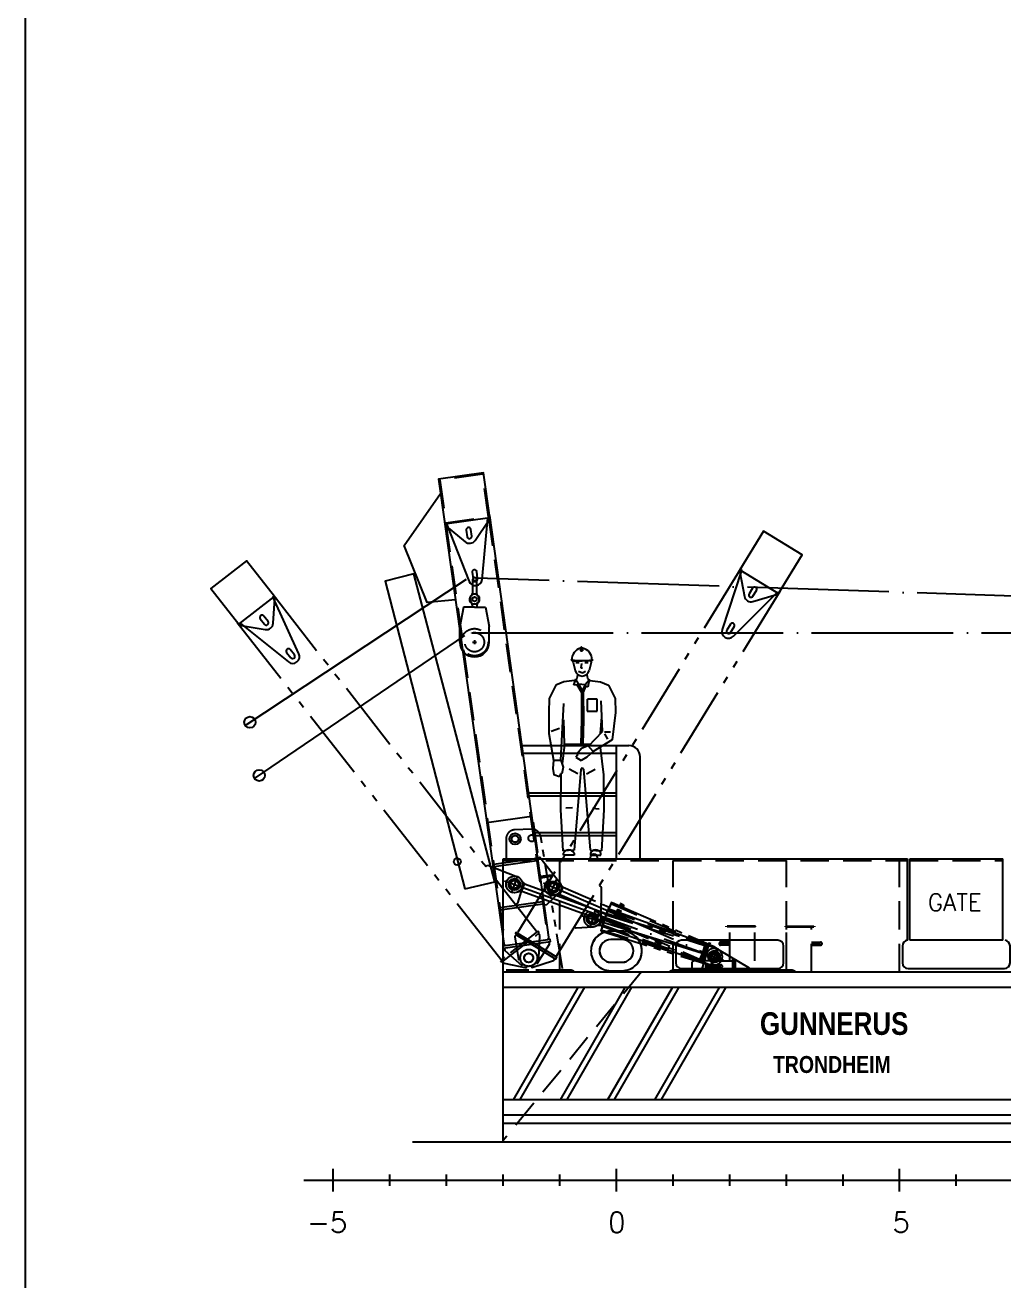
# Model space of a CAD drawing. Extents: x 1551 to 113148, y -1700 to 77018.
# Drawn here: x 3115 to 11755, y 54841 to 65929 of the extents above; entities that cross this region are included whole.
import ezdxf

# ---------------------------------------------------------------- set-up
doc = ezdxf.new("R2010")
doc.units = 0
doc.header["$LTSCALE"] = 500
doc.header["$MEASUREMENT"] = 0
for name, pattern in [('CENTER', [3, 2.5, -0.25, 0, -0.25]), ('DASHED', [0.75, 0.5, -0.25]), ('PHANTOM', [2.1, 1.25, -0.2, 0.125, -0.2, 0.125, -0.2]), ('PHANTOM2', [1.25, 0.625, -0.125, 0.125, -0.125, 0.125, -0.125])]:
    doc.linetypes.add(name, pattern=pattern)
doc.layers.get('0').update_dxf_attribs({"linetype": 'CONTINUOUS'})
doc.layers.add('S0CO1', color=7, linetype='CONTINUOUS')
doc.layers.add('S0TX2', color=7, linetype='CONTINUOUS')
doc.styles.add('18', font='romans', dxfattribs={"height": 180})
doc.styles.add('ROMANS', font='romans', dxfattribs={"height": 100})
doc.dimstyles.get("Standard").update_dxf_attribs({"dimtxt": 2, "dimasz": 2.5, "dimexe": 1, "dimexo": 1, "dimgap": 1, "dimtad": 1, "dimdsep": 46, "dimtxsty": 'ROMANS', "dimcen": 0, "dimclrd": 1, "dimclre": 1, "dimclrt": 2, "dimadec": 0, "dimazin": 0, "dimtfac": 1, "dimtmove": 2, "dimatfit": 3, "dimfxl": 1, "dimtvp": 100, "dimtolj": 1, "dimarcsym": 0})

# ---------------------------------------------------------------- blocks, each defined once
blk = doc.blocks.new('KLYSS300X200')
for points in [[(-50, -175), (50, -175, 0.414214), (225, 0, 0.414214), (50, 175), (-50, 175, 0.414214), (-225, 0, 0.414214)], [(-50, -100), (50, -100, 0.414214), (150, 0), (150, 0, 0.414214), (50, 100), (-50, 100, 0.414214), (-150, 0), (-150, 0, 0.414214)]]:
    blk.add_lwpolyline(points, format="xyb", close=True)
blk = doc.blocks.new('Man')
for p, q in [((17, 1065), (11, 1060)), ((11, 1060), (11, 1034)), ((11, 1034), (28, 1034)), ((20, 1065), (17, 1065)), ((20, 1065), (23, 1065)), ((23, 1065), (28, 1060)), ((28, 1060), (28, 1034)), ((-73, 957), (-72, 952)), ((-72, 952), (-47, 944)), ((-72, 952), (-67, 952)), ((-55, 931), (-37, 859)), ((-47, 944), (24, 941)), ((-32, 930), (-2, 930)), ((20, 922), (14, 882)), ((92, 944), (22, 941)), ((49, 930), (79, 930)), ((105, 931), (86, 859)), ((117, 952), (92, 944)), ((117, 952), (112, 952)), ((119, 957), (117, 952)), ((-48, 730), (-30, 784)), ((-22, 790), (-44, 772)), ((-7, 741), (-30, 784)), ((-15, 825), (-22, 790)), ((-7, 852), (27, 838)), ((14, 882), (27, 884)), ((27, 838), (54, 852)), ((50, 737), (86, 778)), ((65, 825), (71, 790)), ((71, 790), (94, 772)), ((86, 778), (76, 713)), ((-208, 731), (-265, 611)), ((-137, 758), (-208, 731)), ((-44, 772), (-137, 758)), ((-20, 734), (-48, 730)), ((18, 668), (-20, 734)), ((-7, 741), (24, 681)), ((-7, 741), (50, 737)), ((50, 737), (18, 668)), ((18, 668), (20, 424)), ((56, 723), (31, 662)), ((34, 668), (36, 424)), ((76, 713), (56, 723)), ((94, 772), (187, 758)), ((187, 758), (258, 731)), ((258, 731), (315, 611)), ((-265, 611), (-269, 489)), ((-148, 352), (-138, 569)), ((68, 605), (68, 499)), ((156, 605), (72, 605)), ((156, 499), (156, 605)), ((203, 320), (192, 592)), ((315, 611), (319, 489)), ((-269, 489), (-270, 302)), ((68, 499), (156, 499)), ((187, 304), (199, 449)), ((319, 489), (289, 246)), ((-249, 323), (-174, 350)), ((-162, 68), (-148, 352)), ((-130, 207), (-136, 425)), ((20, 424), (14, 209)), ((36, 424), (31, 208)), ((-270, 302), (-229, 69)), ((81, 192), (203, 320)), ((289, 246), (121, 143)), ((222, 319), (276, 318)), ((222, 301), (248, 253)), ((-130, 207), (-152, 34)), ((-130, 207), (95, 207)), ((95, 207), (-130, 207)), ((-13, 116), (-30, 93)), ((20, 171), (-20, 124)), ((-20, 124), (-13, 116)), ((78, 195), (20, 171)), ((121, 143), (66, 93)), ((121, 143), (78, 195)), ((183, 180), (212, -62)), ((-229, 69), (-233, -5)), ((-229, 69), (-162, 68)), ((-162, 68), (-144, 7)), ((-144, 7), (-156, -53)), ((-30, 93), (15, 64)), ((13, -14), (25, 4)), ((66, 93), (15, 64)), ((25, 4), (36, -12)), ((-233, -5), (-224, -63)), ((-174, -81), (-224, -63)), ((-166, -53), (-174, -81)), ((-156, -53), (-166, -53)), ((-162, -62), (-166, -372)), ((-162, -53), (-162, -62)), ((-13, -54), (-91, -11)), ((13, -14), (-47, -726)), ((36, -12), (96, -726)), ((62, -54), (141, -11)), ((212, -62), (215, -372)), ((-166, -372), (-146, -732)), ((-61, -353), (-120, -356)), ((115, -357), (174, -361)), ((215, -372), (196, -732)), ((-47, -726), (-146, -732)), ((-140, -771), (-140, -753)), ((-47, -771), (-140, -771)), ((-47, -755), (-47, -771)), ((96, -726), (196, -732)), ((97, -755), (97, -771)), ((97, -771), (190, -771)), ((190, -771), (190, -753))]:
    blk.add_line(p, q)
for centre, radius, start, end in [((36, 956), 103, 103.979, 182.7405), ((9, 955), 103, 357.8991, 79.2735), ((23, 1995), 1047, 265.1019, 274.8981), ((25, 951), 82.5, 182.811, 194.4484), ((25, 951), 82.5, 345.5516, 358.0047), ((25, 874), 63.3, 194.4484, 345.5516), ((-94, -776), 51.5, 24.3304, 153.8211), ((144, -776), 51.5, 26.1789, 155.6696)]:
    blk.add_arc(centre, radius, start, end)
blk = doc.blocks.new('galge')
for p, q in [((-200, 3917), (-200, 135)), ((200, 3917), (200, 135)), ((-200, 1235), (200, 1235)), ((190, 858), (-190, 858)), ((190, 838), (-190, 838)), ((190, 473), (-190, 473)), ((190, 453), (-190, 453))]:
    blk.add_line(p, q)
at = {"linetype": 'DASHED'}
for p, q in [((-190, 3897), (-190, 135)), ((190, 3897), (190, 135))]:
    blk.add_line(p, q, dxfattribs=at)
for points in [[(-200, 3897), (200, 3897), (200, 4297), (-200, 4297)], [(201, 686), (301, 686), (301, 696), (201, 696)], [(-210, 115), (210, 115), (210, 135), (-210, 135)]]:
    blk.add_lwpolyline(points, close=True)
blk.add_lwpolyline([(-190, 3907), (190, 3907), (190, 4287), (-190, 4287)], close=True, dxfattribs=at)
for points in [[(-190, 3907), (-190, 3877), (-44, 3716, 0.442735), (44, 3716), (190, 3877), (190, 3907)], [(-185, 3897), (-58, 3365, 0.790512), (58, 3365), (185, 3897)], [(200, 868), (220, 868), (363, 625, -0.391419), (342, 528), (220, 443), (200, 443)]]:
    blk.add_lwpolyline(points, format="xyb")
for points in [[(-20, 3817), (-20, 3757, 1), (20, 3757), (20, 3817, 1)], [(-20, 3441), (-20, 3381, 1), (20, 3381), (20, 3441, 1)]]:
    blk.add_lwpolyline(points, format="xyb", close=True)
for points in [[(-200, 115), (-200, 95), (-68, -59), (-57, -49)], [(57, -49), (68, -59), (200, 95), (200, 115)]]:
    blk.add_lwpolyline(points)
for centre, radius in [((27, 1056), 50), ((27, 1056), 30), ((300, 588), 35), ((0, 0), 75), ((0, 0), 40)]:
    blk.add_circle(centre, radius)
blk = doc.blocks.new('SYLINDER-140-750-S1')
at = {"linetype": 'CENTER'}
for p, q in [((-1968, 0), (89, 0)), ((-1875, 82), (-1875, -82)), ((0, 82), (0, -82))]:
    blk.add_line(p, q, dxfattribs=at)
at = {"linetype": 'ByBlock'}
for p, q in [((-1818, 45), (-1794, 35)), ((-1794, -35), (-1794, 35)), ((-1794, 35), (-1025, 35)), ((-1025, 36), (-1022, 37)), ((-1025, 36), (-1025, -36)), ((-1022, 82), (-1022, -82)), ((-1017, 82), (-1022, 78)), ((-1022, 78), (-1022, -78)), ((-1022, 36), (-1022, -36)), ((-1017, 82), (-908, 82)), ((-944, 102), (-944, 87)), ((-944, 87), (-912, 87)), ((-943, 102), (-913, 102)), ((-928, 68), (-928, 110)), ((-912, 102), (-912, 87)), ((-908, 82), (-912, 87)), ((-908, 82), (-109, 82)), ((-109, 82), (-109, -82)), ((-109, 82), (-101, 82)), ((-109, 82), (-44, 82)), ((-109, 80), (-101, 80)), ((-109, 71), (-101, 71)), ((-109, 58), (-101, 58)), ((-109, 41), (-101, 41)), ((-109, 21), (-101, 21)), ((-109, 0), (-101, 0)), ((-101, 82), (-101, -82)), ((-80, -77), (-80, 77)), ((-79, 68), (-79, 104)), ((-78, 79), (-26, 79)), ((-44, 82), (13, 72)), ((-1818, -45), (-1794, -35)), ((-1794, -35), (-1025, -35)), ((-1025, -36), (-1022, -37)), ((-1017, -82), (-1022, -78)), ((-1017, -82), (-908, -82)), ((-908, -82), (-109, -82)), ((-109, -21), (-101, -21)), ((-109, -41), (-101, -41)), ((-109, -58), (-101, -58)), ((-109, -71), (-101, -71)), ((-109, -80), (-101, -80)), ((-109, -82), (-101, -82)), ((-109, -82), (-44, -82)), ((-78, -79), (-26, -79)), ((-44, -82), (13, -72))]:
    blk.add_line(p, q, dxfattribs=at)
at = {"linetype": 'DASHED'}
for p, q in [((-1022, 70), (-109, 70)), ((-1022, -70), (-109, -70))]:
    blk.add_line(p, q, dxfattribs=at)
at = {"linetype": 'ByBlock'}
for centre, radius in [((-1875, 0), 73), ((-1875, 0), 51.5), ((-1875, 0), 41.6), ((-1875, 0), 38.3), ((-1875, 0), 35), ((0, 0), 51.5), ((0, 0), 41.6), ((0, 0), 38.3), ((0, 0), 35)]:
    blk.add_circle(centre, radius, dxfattribs=at)
for centre, radius, start, end in [((-943, 102), 1, 90, 180), ((-913, 102), 1, 0, 90), ((0, 0), 73, 280, 80), ((-78, -77), 2.5, 180, 270)]:
    blk.add_arc(centre, radius, start, end, dxfattribs=at)
blk = doc.blocks.new('SYLINDER-140-750-S')
at = {"linetype": 'CENTER'}
for p, q in [((-1218, 0), (89, 0)), ((-1125, 82), (-1125, -82)), ((0, 82), (0, -82))]:
    blk.add_line(p, q, dxfattribs=at)
at = {"linetype": 'ByBlock'}
for p, q in [((-1068, 45), (-1044, 35)), ((-1044, -35), (-1044, 35)), ((-1044, 35), (-1025, 35)), ((-1025, 36), (-1022, 37)), ((-1025, 36), (-1025, -36)), ((-1022, 82), (-1022, -82)), ((-1017, 82), (-1022, 78)), ((-1022, 78), (-1022, -78)), ((-1022, 36), (-1022, -36)), ((-1017, 82), (-908, 82)), ((-944, 102), (-944, 87)), ((-944, 87), (-912, 87)), ((-943, 102), (-913, 102)), ((-928, 68), (-928, 110)), ((-912, 102), (-912, 87)), ((-908, 82), (-912, 87)), ((-908, 82), (-109, 82)), ((-109, 82), (-109, -82)), ((-109, 82), (-101, 82)), ((-109, 82), (-44, 82)), ((-109, 80), (-101, 80)), ((-109, 71), (-101, 71)), ((-109, 58), (-101, 58)), ((-109, 41), (-101, 41)), ((-109, 21), (-101, 21)), ((-109, 0), (-101, 0)), ((-101, 82), (-101, -82)), ((-80, -77), (-80, 77)), ((-79, 68), (-79, 104)), ((-78, 79), (-26, 79)), ((-44, 82), (13, 72)), ((-1068, -45), (-1044, -35)), ((-1044, -35), (-1025, -35)), ((-1025, -36), (-1022, -37)), ((-1017, -82), (-1022, -78)), ((-1017, -82), (-908, -82)), ((-908, -82), (-109, -82)), ((-109, -21), (-101, -21)), ((-109, -41), (-101, -41)), ((-109, -58), (-101, -58)), ((-109, -71), (-101, -71)), ((-109, -80), (-101, -80)), ((-109, -82), (-101, -82)), ((-109, -82), (-44, -82)), ((-78, -79), (-26, -79)), ((-44, -82), (13, -72))]:
    blk.add_line(p, q, dxfattribs=at)
at = {"linetype": 'DASHED'}
for p, q in [((-1022, 70), (-109, 70)), ((-1022, -70), (-109, -70))]:
    blk.add_line(p, q, dxfattribs=at)
at = {"linetype": 'ByBlock'}
for centre, radius in [((-1125, 0), 73), ((-1125, 0), 51.5), ((-1125, 0), 41.6), ((-1125, 0), 38.3), ((-1125, 0), 35), ((0, 0), 51.5), ((0, 0), 41.6), ((0, 0), 38.3), ((0, 0), 35)]:
    blk.add_circle(centre, radius, dxfattribs=at)
for centre, radius, start, end in [((-943, 102), 1, 90, 180), ((-913, 102), 1, 0, 90), ((0, 0), 73, 280, 80), ((-78, -77), 2.5, 180, 270)]:
    blk.add_arc(centre, radius, start, end, dxfattribs=at)
blk = doc.blocks.new('SYLINDER-140-750-S0')
at = {"linetype": 'CENTER'}
for p, q in [((-1642, 0), (89, 0)), ((-1549, 82), (-1549, -83)), ((0, 82), (0, -83))]:
    blk.add_line(p, q, dxfattribs=at)
at = {"linetype": 'ByBlock'}
for p, q in [((-1491, 45), (-1467, 35)), ((-1467, -35), (-1467, 35)), ((-1467, 35), (-1025, 35)), ((-1025, 36), (-1022, 37)), ((-1025, 36), (-1025, -36)), ((-1022, 82), (-1022, -83)), ((-1017, 82), (-1022, 78)), ((-1022, 78), (-1022, -78)), ((-1022, 36), (-1022, -36)), ((-1017, 82), (-908, 82)), ((-944, 102), (-944, 87)), ((-944, 87), (-912, 87)), ((-943, 103), (-913, 103)), ((-928, 67), (-928, 110)), ((-912, 102), (-912, 87)), ((-908, 82), (-912, 87)), ((-908, 82), (-109, 82)), ((-109, 82), (-109, -83)), ((-109, 82), (-101, 82)), ((-109, 82), (-44, 82)), ((-109, 80), (-101, 80)), ((-109, 71), (-101, 71)), ((-109, 58), (-101, 58)), ((-109, 41), (-101, 41)), ((-109, 21), (-101, 21)), ((-109, 0), (-101, 0)), ((-101, 82), (-101, -83)), ((-80, -77), (-80, 77)), ((-79, 67), (-79, 104)), ((-78, 79), (-26, 79)), ((-44, 82), (13, 72)), ((-1491, -45), (-1467, -35)), ((-1467, -35), (-1025, -35)), ((-1025, -36), (-1022, -37)), ((-1017, -83), (-1022, -78)), ((-1017, -83), (-908, -83)), ((-908, -83), (-109, -83)), ((-109, -21), (-101, -21)), ((-109, -41), (-101, -41)), ((-109, -58), (-101, -58)), ((-109, -71), (-101, -71)), ((-109, -80), (-101, -80)), ((-109, -83), (-101, -83)), ((-109, -83), (-44, -83)), ((-78, -79), (-26, -79)), ((-44, -83), (13, -72))]:
    blk.add_line(p, q, dxfattribs=at)
at = {"linetype": 'DASHED'}
for p, q in [((-1022, 70), (-109, 70)), ((-1022, -70), (-109, -70))]:
    blk.add_line(p, q, dxfattribs=at)
at = {"linetype": 'ByBlock'}
for centre, radius in [((-1549, 0), 73), ((-1549, 0), 51.5), ((-1549, 0), 41.6), ((-1549, 0), 38.3), ((-1549, 0), 35), ((0, 0), 51.5), ((0, 0), 41.6), ((0, 0), 38.3), ((0, 0), 35)]:
    blk.add_circle(centre, radius, dxfattribs=at)
for centre, radius, start, end in [((-943, 102), 1, 90, 180), ((-913, 102), 1, 0, 90), ((0, 0), 73, 280, 80), ((-78, -77), 2.5, 180, 270)]:
    blk.add_arc(centre, radius, start, end, dxfattribs=at)
blk = doc.blocks.new('Crosby 13-5')
at = {"linetype": 'ByBlock'}
for p, q in [((-18, 173), (-18, 49)), ((18, 173), (18, 49))]:
    blk.add_line(p, q, dxfattribs=at)
blk.add_circle((0, 0), 19.1, dxfattribs=at)
for centre, radius, start, end in [((0, 173), 17.6, 0, 180), ((0, 0), 42, 127.2753, 52.7247), ((-38, 49), 20, 307.2753, 0), ((38, 49), 20, 180, 232.7247)]:
    blk.add_arc(centre, radius, start, end, dxfattribs=at)
at = {"linetype": 'DASHED'}
blk.add_arc((0, 173), 17.6, 180, 0, dxfattribs=at)
blk = doc.blocks.new('Trawlblock K240')
at = {"linetype": 'ByBlock'}
for p, q in [((-98, -70), (-130, -242)), ((0, -70), (-98, -70)), ((-20, -51), (-20, -70)), ((0, -70), (98, -70)), ((20, -51), (20, -70)), ((98, -70), (130, -242)), ((-130, -380), (-130, -242)), ((130, -380), (130, -242)), ((-17, -380), (17, -380)), ((0, -363), (0, -397))]:
    blk.add_line(p, q, dxfattribs=at)
blk.add_circle((0, 0), 19.5, dxfattribs=at)
at = {"linetype": 'DASHED'}
for radius in [120, 85]:
    blk.add_circle((0, -380), radius, dxfattribs=at)
at = {"linetype": 'ByBlock'}
for centre, radius, start, end in [((0, 0), 45, 308.2042, 231.7958), ((-40, -51), 20, 0, 51.7958), ((40, -51), 20, 128.2042, 180), ((0, -380), 130, 180, 0)]:
    blk.add_arc(centre, radius, start, end, dxfattribs=at)
blk = doc.blocks.new('FT65YH')
at = {"linetype": 'PHANTOM'}
for p, q in [((2101, 3569), (125, 345)), ((-2032, 3332), (299, 355)), ((2442, 3360), (466, 136)), ((-2347, 3086), (-16, 108))]:
    blk.add_line(p, q, dxfattribs=at)
at = {"linetype": 'PHANTOM2'}
for p, q in [((305, 1056), (267, 1323)), ((25, 1000), (332, 1000)), ((486, 729), (460, 741))]:
    blk.add_line(p, q, dxfattribs=at)
for points in [[(-421, 3286), (-670, 3264), (-874, 3766), (-553, 4224)], [(115, 328), (104, 310), (136, 111), (151, 113)], [(248, 54), (253, 39), (445, 102), (456, 119)]]:
    blk.add_lwpolyline(points)
for points in [[(2090, 3552), (2431, 3343), (2640, 3684), (2299, 3893)], [(-2335, 3070), (-2020, 3317), (-2266, 3632), (-2581, 3385)], [(-338, 735), (-74, 797), (-788, 3516), (-1043, 3450)], [(106, 333), (464, 113), (475, 130), (116, 350)], [(2575, 0), (2575, 7), (2550, 15), (1609, 15), (1500, 15), (1475, 7), (1475, 0)]]:
    blk.add_lwpolyline(points, close=True)
for points in [[(2104, 3556), (2088, 3530), (2129, 3317, 0.442735), (2204, 3271), (2412, 3332), (2428, 3357)], [(2103, 3545), (1933, 3025, 0.790512), (2033, 2964), (2418, 3352)], [(-2333, 3084), (-2314, 3060), (-2101, 3024, 0.442735), (-2031, 3079), (-2015, 3295), (-2034, 3318)], [(-2323, 3080), (-1895, 2738, 0.790512), (-1803, 2810), (-2032, 3308)], [(849, 761), (866, 750), (861, 468, -0.391419), (792, 397), (644, 388), (627, 398)]]:
    blk.add_lwpolyline(points, format="xyb")
for points in [[(2202, 3390), (2170, 3339, 1), (2205, 3318), (2236, 3369, 1)], [(-2144, 3118), (-2107, 3071, 1), (-2075, 3095), (-2112, 3143, 1)], [(2006, 3070), (1974, 3019, 1), (2008, 2998), (2040, 3049, 1)], [(-1912, 2822), (-1875, 2775, 1), (-1843, 2800), (-1880, 2847, 1)]]:
    blk.add_lwpolyline(points, format="xyb", close=True)
for points in [[(525, 30), (331, 1195, 0.379229), (249, 1261), (101, 1255, 0.40139), (25, 1175), (25, 1000)], [(-153, 932), (-137, 944), (126, 841, -0.391419), (169, 752), (125, 609), (109, 597)]]:
    blk.add_lwpolyline(points, format="xyb", dxfattribs=at)
for points in [[(-11, 86), (319, 345), (307, 361), (-24, 102)], [(2025, 15), (2040, 15), (2040, 115), (2025, 115)]]:
    blk.add_lwpolyline(points, close=True, dxfattribs=at)
for points in [[(300, 122), (315, 121), (324, 323), (312, 339)], [(-3, 92), (9, 77), (207, 37), (210, 51)], [(625, 0), (625, 7), (600, 15), (218, 15), (25, 15)]]:
    blk.add_lwpolyline(points, dxfattribs=at)
blk.add_lwpolyline([(1899, 198, 0.491614), (1792, 155), (1752, 15), (2175, 15), (2175, 35)], format="xyb", close=True, dxfattribs=at)
for centre, radius in [((105, 1175), 30), ((252, 1181), 30), ((99, 773), 35), ((225, 125), 75), ((225, 125), 40), ((1862, 135), 25)]:
    blk.add_circle(centre, radius, dxfattribs=at)
for centre, radius in [((-405, 974), 30), ((800, 1012), 30), ((788, 470), 35), ((225, 125), 75), ((225, 125), 40)]:
    blk.add_circle(centre, radius)
for name, p, rotation in [('galge', (225, 125), 8.000000000250523), ('SYLINDER-140-750-S1', (1862, 135), 340.1123767531936)]:
    blk.add_blockref(name, p, dxfattribs=dict(rotation=rotation))
for name in ['Crosby 13-5', 'Trawlblock K240']:
    blk.add_blockref(name, (-253, 3292))
for name, rotation in [('SYLINDER-140-750-S0', 336.6451948891232), ('SYLINDER-140-750-S', 342.698266132219)]:
    blk.add_blockref(name, (1862, 135), dxfattribs=dict(at, rotation=rotation))
blk = doc.blocks.new('A$C64097268')
for p, q in [((-2759, 0), (35129, 0)), ((-2500, -100), (-2500, 100)), ((-2000, -50), (-2000, 50)), ((-1500, -50), (-1500, 50)), ((-1000, -50), (-1000, 50)), ((-500, -50), (-500, 50)), ((0, -100), (0, 100)), ((500, -50), (500, 50)), ((1000, -50), (1000, 50)), ((1500, -50), (1500, 50)), ((2000, -50), (2000, 50)), ((2500, -100), (2500, 100)), ((3000, -50), (3000, 50))]:
    blk.add_line(p, q)
at = {"layer": 'S0TX2', "style": '18'}
for s, p in [('-5', (-2731, -464)), ('0', (-74, -464)), ('5', (2436, -464))]:
    blk.add_text(s, height=180, dxfattribs=at).set_placement(p)

msp = doc.modelspace()

# ---------------------------------------------------------------- linework, layer by layer
at = {"linetype": 'CENTER'}
for p, q in [((21235.453, 60569.724), (7106.198, 61046.562)), ((7057.344, 60562.071), (21323.8, 60567.606))]:
    msp.add_line(p, q, dxfattribs=at)
for p, q in [((7498.556, 59568.229), (8443.635, 59568.229)), ((8335.105, 58568.229), (8335.105, 59568.229)), ((7508.193, 59499.659), (8335.105, 59499.659)), ((8543.635, 58568.229), (8543.635, 59468.229)), ((7557.382, 59149.659), (8335.105, 59149.659)), ((7560.896, 59124.659), (8335.105, 59124.659)), ((7606.571, 58799.659), (8335.105, 58799.659)), ((7610.085, 58774.659), (8335.105, 58774.659)), ((7335.105, 58568.229), (10905.105, 58568.229)), ((7335.105, 56068.229), (7335.105, 58568.229)), ((10905.105, 57848.048), (10905.105, 58568.229)), ((10925.105, 58568.229), (11745.105, 58568.229)), ((10925.105, 58568.229), (11745.105, 58568.229)), ((10925.105, 57848.226), (10925.105, 58568.229)), ((11745.105, 57848.226), (11745.105, 58568.229)), ((7335.105, 57568.229), (19627.233, 57568.229)), ((9195.481, 57568.229), (8835.481, 57568.229)), ((9195.481, 57568.229), (9555.481, 57568.229)), ((7335.105, 57433.229), (19640.028, 57433.229)), ((7425.679, 56440.729), (7997.256, 57430.729)), ((7484.857, 56443.229), (8056.434, 57433.229)), ((7841.371, 56440.729), (8412.948, 57430.729)), ((7900.549, 56443.229), (8472.126, 57433.229)), ((8258.507, 56443.229), (8828.64, 57430.729)), ((8316.242, 56443.229), (8887.818, 57433.229)), ((8672.755, 56440.729), (9244.332, 57430.729)), ((8731.934, 56443.229), (9303.511, 57433.229)), ((7335.105, 56443.229), (19627.233, 56443.229)), ((8835.105, 56443.229), (17085.105, 56443.229)), ((7335.105, 56308.229), (19629.074, 56308.229)), ((7335.105, 56234.011), (30432.304, 56234.011)), ((6534.51, 56068.229), (17085.105, 56068.229))]:
    msp.add_line(p, q)
at = {"linetype": 'DASHED'}
for p, q in [((7335.105, 58553.229), (10905.105, 58553.229)), ((7835.105, 57568.229), (7835.105, 58553.229)), ((8835.105, 57568.229), (8835.105, 58553.229)), ((9835.105, 57568.229), (9835.105, 58553.229)), ((10835.105, 57568.229), (10835.105, 58553.229)), ((10925.105, 58553.229), (11745.105, 58553.229)), ((8835.481, 57568.229), (8835.481, 57968.229, 0)), ((9303.481, 57968.229, 0), (9303.481, 57974.229, 0)), ((9563.481, 57974.229), (9303.481, 57974.229)), ((9563.481, 57968.229), (9303.481, 57968.229)), ((9335.481, 57668.229, 0), (9335.481, 57968.229, 0)), ((9555.481, 57668.229, 0), (9555.481, 57968.229, 0)), ((9563.481, 57968.229, 0), (9563.481, 57974.229, 0)), ((9827.481, 57974.229), (10087.481, 57974.229)), ((9827.481, 57968.229, 0), (9827.481, 57974.229, 0)), ((9827.481, 57968.229), (10087.481, 57968.229)), ((9835.481, 57668.229, 0), (9835.481, 57968.229, 0)), ((10055.481, 57568.229), (10055.481, 57968.229, 0)), ((10087.481, 57968.229, 0), (10087.481, 57974.229, 0)), ((9335.481, 57831.729), (9254.281, 57831.729)), ((9254.281, 57818.229), (9335.481, 57818.229)), ((9335.481, 57804.729), (9254.281, 57804.729)), ((10055.481, 57831.729), (10136.681, 57831.729)), ((10136.681, 57818.229), (10055.481, 57818.229)), ((10055.481, 57804.729), (10136.681, 57804.729)), ((9014.051, 57668.229, 0), (9004.051, 57658.229, 0)), ((9195.481, 57668.229, 0), (9014.051, 57668.229, 0)), ((9195.481, 57668.229, 0), (9376.911, 57668.229, 0)), ((9376.911, 57668.229, 0), (9386.911, 57658.229, 0)), ((8556.844, 57568.229), (7335.105, 56081.457)), ((9004.051, 57568.229, 0), (9004.051, 57658.229, 0)), ((9195.481, 57631.729), (9134.281, 57631.729)), ((9134.281, 57618.229), (9195.481, 57618.229)), ((9195.481, 57604.729), (9134.281, 57604.729)), ((9195.481, 57631.729), (9256.681, 57631.729)), ((9256.681, 57618.229), (9195.481, 57618.229)), ((9195.481, 57604.729), (9256.681, 57604.729)), ((9386.911, 57568.229, 0), (9386.911, 57658.229, 0))]:
    msp.add_line(p, q, dxfattribs=at)
for points in [[(8131.742, 57670.011, 0.273596072), (8285.105, 57579.302), (8385.105, 57579.302, 0.414213562), (8560.105, 57754.302, 0.414213562), (8385.105, 57929.302), (8285.105, 57929.302, 0.273596072), (8131.742, 57838.594, 0.273596072)], [(10905.105, 57848.048, 0.392515191), (10859.361, 57797.702), (10859.361, 57647.699, 0.414213562), (10909.886, 57598.229), (11759.887, 57598.229, 0.414213562), (11809.357, 57648.753), (11809.357, 57798.756, 0.37786189), (11765.105, 57847.898)]]:
    msp.add_lwpolyline(points, format="xyb")
for points in [[(8285.105, 57654.302), (8385.105, 57654.302, 0.414213562), (8485.105, 57754.302), (8485.105, 57754.302, 0.414213562), (8385.105, 57854.302), (8285.105, 57854.302, 0.414213562), (8185.105, 57754.302), (8185.105, 57754.302, 0.414213562)], [(8909.886, 57598.229), (9759.887, 57598.229, 0.414213562), (9809.357, 57648.753), (9809.357, 57798.756, 0.414213562), (9758.833, 57848.226), (8908.832, 57848.226, 0.414213562), (8859.361, 57797.702), (8859.361, 57647.699, 0.414213562)]]:
    msp.add_lwpolyline(points, format="xyb", close=True)
msp.add_lwpolyline([(11745.105, 57848.226), (10925.105, 57848.226)])
for centre in [(5099.605, 59773.242), (5181.484, 59304.042)]:
    msp.add_circle(centre, 50)
msp.add_arc((8443.635, 59468.229), 100, 0, 90)
for centre, start, end in [((9254.281, 57818.229), 90, 270), ((10136.681, 57818.229), 270, 90), ((9134.281, 57618.229), 90, 270), ((9256.681, 57618.229), 270, 90)]:
    msp.add_arc(centre, 13.5, start, end, dxfattribs=at)
at = {"layer": 'S0CO1', "color": 6}
msp.add_line((3114.742, 75132.34), (3114.742, -497.084), dxfattribs=at)

# ---------------------------------------------------------------- block references
at = {"linetype": 'DASHED'}
msp.add_blockref('FT65YH', (7335.105, 57568.229), dxfattribs=at)
for name, p in [('Man', (8007.374, 59371.169)), ('KLYSS300X200', (8334.662, 57754.632, 0))]:
    msp.add_blockref(name, p)
at = {"linetype": 'CENTER'}
msp.add_blockref('A$C64097268', (8335.105, 55731.441), dxfattribs=at)

# ---------------------------------------------------------------- texts
at = {"insert": (11084.138, 58258.532), "char_height": 150, "attachment_point": 1, "style": '18'}
msp.add_mtext_dynamic_manual_height_columns('GATE', width=2740.68889, gutter_width=1000, heights=[231.908], dxfattribs=at)
at = {"attachment_point": 1, "style": 'ROMANS'}
for s, insert, char_height in [('{\\fArial Narrow|b1|i0|c0|p34;GUNNERUS}', (9601.605, 57212.999), 200), ('{\\fArial Narrow|b1|i0|c0|p34;TRONDHEIM}', (9716.56, 56826.536), 150)]:
    msp.add_mtext(s, dxfattribs=dict(at, insert=insert, char_height=char_height))

# ---------------------------------------------------------------- leaders
for points in [[(5057.891, 59745.675), (7011.043, 61036.476)], [(5140.133, 59275.933), (6996.798, 60538.047)]]:
    msp.add_leader(points, dimstyle='Standard', override={"dimgap": 1, "dimtad": 0, "dimclrd": 256})

doc.saveas('drawing.dxf')
